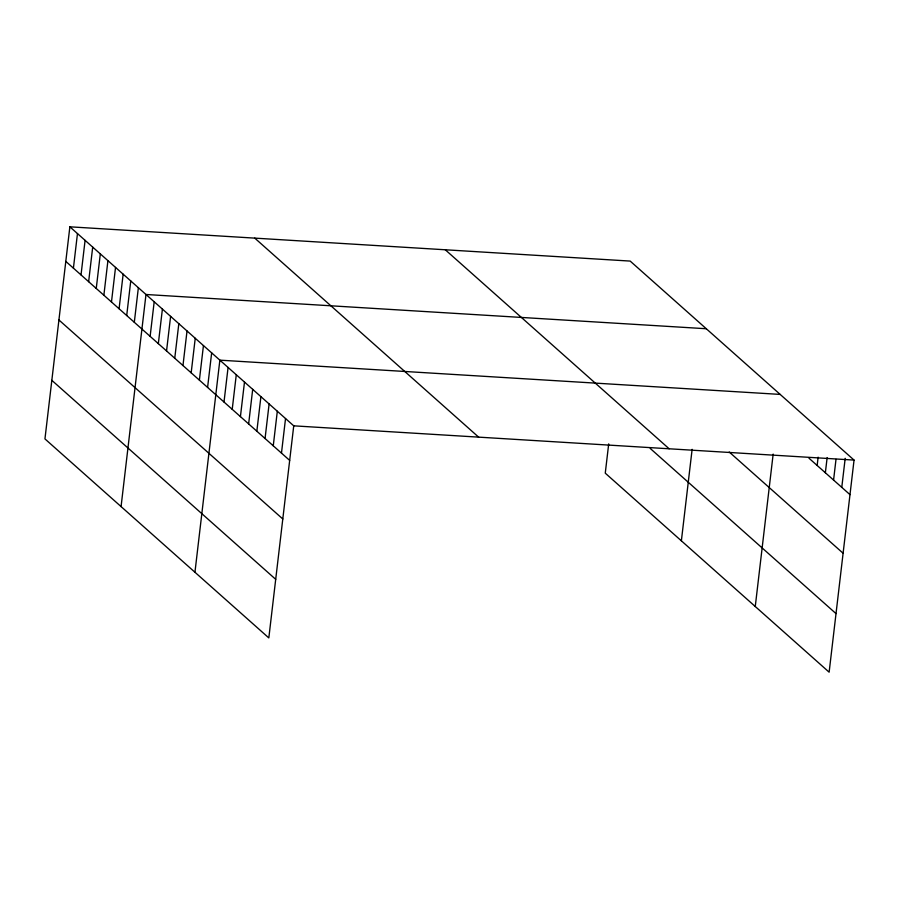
<?xml version="1.0" encoding="UTF-8"?>
<svg xmlns="http://www.w3.org/2000/svg" width="899" height="899" viewBox="0 0 899 899"><rect width="100%" height="100%" fill="white"/><g stroke="black" fill="none" stroke-linecap="round" stroke-linejoin="round"><path stroke-width="1.35" d="M69.864 226.818L44.95 438.914L268.823 637.919L293.737 425.834L69.864 226.818L630.177 261.081L854.05 460.086L829.136 672.182L605.263 473.166L608.702 443.881M73.415 268.16L77.471 233.583M81.022 274.925L85.09 240.359M88.641 281.69L92.698 247.124M96.249 288.455L100.317 253.889M103.868 295.22L107.925 260.654M111.476 301.985L115.533 267.419M119.084 308.75L123.152 274.184M126.703 315.527L130.76 280.949M134.311 322.292L138.367 287.714M121.073 506.575L145.986 294.49L706.288 328.742M150.133 336.35L154.19 301.783M158.336 343.643L162.404 309.076M166.551 350.947L170.608 316.381M174.754 358.24L178.822 323.674M182.969 365.545L187.026 330.967M191.172 372.838L195.24 338.271M199.387 380.131L203.444 345.564M207.59 387.435L211.658 352.858M194.948 572.247L219.862 360.162L780.175 394.414M224.008 402.022L228.076 367.455M232.223 409.326L236.28 374.748M240.426 416.619L244.494 382.053M248.641 423.912L252.698 389.346M256.844 431.217L260.912 396.639M265.059 438.51L269.116 403.943M273.262 445.803L277.319 411.236M281.477 453.107L285.534 418.529M681.375 540.827L692.129 449.331M755.261 606.51L773.162 454.096M817.157 465.468L818.124 457.175M825.361 472.762L827.147 457.557M833.575 480.066L836.003 459.322M841.779 487.359L845.195 458.321M293.737 425.834L854.05 460.086M808.943 458.175L849.993 494.652M729.213 451.995L843.105 553.245M445.275 249.776L669.148 448.781M650.202 448.421L836.014 613.601M254.765 238.123L478.639 437.139M65.807 261.395L289.68 460.4M58.918 319.977L282.803 518.981M51.827 380.333L275.712 579.338"/></g></svg>
